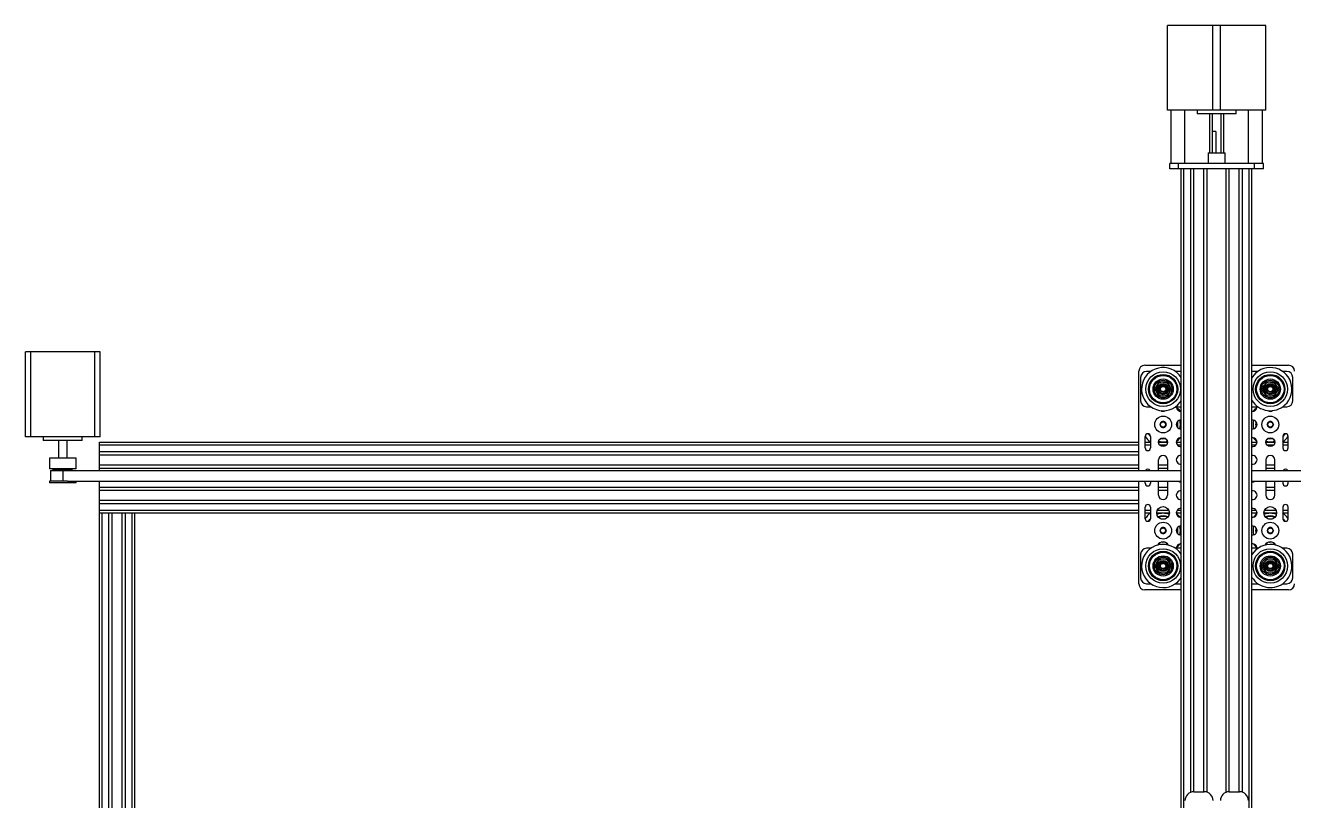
# Model space of a CAD drawing. Header units: millimetres. Extents: x 15 to 1184, y 5 to 836.
# Drawn here: x 256.3 to 328, y 627.6 to 671.4 of the extents above; entities that cross this region are included whole.
import ezdxf

# ---------------------------------------------------------------- set-up
doc = ezdxf.new("R2010")
doc.units = ezdxf.units.MM
doc.linetypes.add('CENTERX2', pattern=[20.32, 12.7, -2.54, 2.54, -2.54])

msp = doc.modelspace()

# ---------------------------------------------------------------- linework, layer by layer
at = {"color": 7, "linetype": 'Continuous', "lineweight": 25}
for p, q in [((320.904, 666.603), (320.904, 671.403)), ((323.47, 671.403), (320.904, 671.403)), ((323.47, 666.603), (323.47, 671.403)), ((323.895, 671.403), (323.47, 671.403)), ((323.895, 666.603), (323.895, 671.403)), ((326.462, 671.403), (323.895, 671.403)), ((326.462, 666.603), (326.462, 671.403)), ((323.47, 666.603), (320.904, 666.603)), ((321.092, 666.603), (321.092, 663.603)), ((321.892, 663.603), (321.892, 666.603)), ((322.583, 666.603), (322.583, 666.403)), ((324.46, 666.403), (322.583, 666.403)), ((323.283, 666.403), (323.283, 664.203)), ((323.433, 666.403), (323.433, 664.203)), ((323.895, 666.603), (323.47, 666.603)), ((326.462, 666.603), (323.895, 666.603)), ((323.933, 664.203), (323.933, 666.403)), ((324.083, 664.203), (324.083, 666.403)), ((324.783, 666.403), (324.46, 666.403)), ((324.783, 666.403), (324.783, 666.603)), ((325.474, 666.603), (325.474, 663.603)), ((326.274, 663.603), (326.274, 666.603)), ((323.647, 665.403), (323.435, 665.403)), ((323.435, 665.403), (323.435, 664.203)), ((323.647, 665.403), (323.647, 664.203)), ((323.206, 664.203), (323.206, 663.603)), ((323.206, 664.203), (324.159, 664.203)), ((324.159, 663.603), (324.159, 664.203)), ((321.033, 663.286), (321.033, 663.603)), ((321.533, 663.603), (321.033, 663.603)), ((321.533, 663.286), (321.533, 663.603)), ((325.833, 663.603), (321.533, 663.603)), ((325.833, 663.286), (325.833, 663.603)), ((326.333, 663.603), (325.833, 663.603)), ((326.333, 663.286), (326.333, 663.603)), ((321.533, 663.286), (321.033, 663.286)), ((325.833, 663.286), (321.533, 663.286)), ((321.683, 625.873), (321.683, 663.286)), ((322.219, 628.041), (322.219, 663.286)), ((322.399, 628.073), (322.399, 663.286)), ((322.967, 628.073), (322.967, 663.286)), ((323.147, 628.046), (323.147, 663.286)), ((324.219, 628.041), (324.219, 663.286)), ((324.399, 628.073), (324.399, 663.286)), ((324.967, 628.073), (324.967, 663.286)), ((325.147, 628.046), (325.147, 663.286)), ((325.683, 625.873), (325.683, 663.286)), ((326.333, 663.286), (325.833, 663.286)), ((256.32, 648.139), (256.32, 652.939)), ((256.62, 652.939), (256.32, 652.939)), ((256.62, 648.139), (256.62, 652.939)), ((260.25, 652.939), (256.62, 652.939)), ((260.25, 648.139), (260.25, 652.939)), ((260.55, 652.939), (260.25, 652.939)), ((260.55, 648.139), (260.55, 652.939)), ((319.623, 652.189), (321.683, 652.189)), ((325.683, 652.189), (327.751, 652.189)), ((319.287, 646.239), (319.287, 651.853)), ((319.387, 651.503), (319.387, 650.175)), ((319.961, 651.839), (319.723, 651.839)), ((320.438, 651.245), (320.669, 651.239)), ((320.9, 651.233), (321.01, 651.03)), ((321.683, 651.839), (321.357, 651.839)), ((326.021, 651.839), (325.683, 651.839)), ((326.498, 651.245), (326.729, 651.239)), ((326.96, 651.233), (327.07, 651.03)), ((327.655, 651.839), (327.417, 651.839)), ((327.991, 650.175), (327.991, 651.503)), ((320.417, 650.446), (320.307, 650.649)), ((326.477, 650.446), (326.367, 650.649)), ((319.723, 649.839), (319.961, 649.839)), ((320.879, 650.433), (320.648, 650.44)), ((321.357, 649.839), (321.683, 649.839)), ((325.683, 649.839), (326.021, 649.839)), ((326.939, 650.433), (326.708, 650.44)), ((327.417, 649.839), (327.655, 649.839)), ((320.486, 648.841), (320.485, 648.839)), ((320.485, 648.839), (320.486, 648.838)), ((320.572, 648.989), (320.571, 648.988)), ((320.571, 648.691), (320.572, 648.689)), ((320.573, 648.989), (320.572, 648.989)), ((320.572, 648.689), (320.573, 648.689)), ((320.745, 648.989), (320.744, 648.989)), ((320.744, 648.689), (320.745, 648.689)), ((320.746, 648.988), (320.745, 648.989)), ((320.745, 648.689), (320.746, 648.691)), ((320.832, 648.839), (320.831, 648.841)), ((320.831, 648.838), (320.832, 648.839)), ((326.546, 648.841), (326.545, 648.839)), ((326.545, 648.839), (326.546, 648.838)), ((326.632, 648.989), (326.631, 648.988)), ((326.631, 648.691), (326.632, 648.689)), ((326.633, 648.989), (326.632, 648.989)), ((326.632, 648.689), (326.633, 648.689)), ((326.805, 648.989), (326.804, 648.989)), ((326.804, 648.689), (326.805, 648.689)), ((326.806, 648.988), (326.805, 648.989)), ((326.805, 648.689), (326.806, 648.691)), ((326.892, 648.839), (326.891, 648.841)), ((326.891, 648.838), (326.892, 648.839)), ((256.62, 648.139), (256.32, 648.139)), ((260.25, 648.139), (256.62, 648.139)), ((257.335, 648.139), (257.335, 647.939)), ((259.535, 647.939), (257.335, 647.939)), ((258.185, 647.939), (258.185, 646.939)), ((258.685, 646.939), (258.685, 647.939)), ((259.535, 647.939), (259.535, 648.139)), ((260.55, 648.139), (260.25, 648.139)), ((260.51, 647.689), (260.51, 647.839)), ((260.51, 647.839), (319.287, 647.839)), ((260.51, 647.303), (260.51, 647.689)), ((319.645, 647.514), (319.645, 648.164)), ((319.645, 647.839), (319.945, 647.839)), ((319.945, 648.164), (319.945, 647.514)), ((320.405, 647.839), (320.905, 647.839)), ((320.82, 648.027), (320.8, 648.023)), ((320.899, 647.892), (320.825, 647.877)), ((321.405, 647.839), (321.683, 647.839)), ((325.683, 647.839), (325.969, 647.839)), ((326.469, 647.839), (326.969, 647.839)), ((326.884, 648.027), (326.86, 648.023)), ((326.963, 647.893), (326.885, 647.877)), ((327.429, 648.164), (327.429, 647.514)), ((327.429, 647.839), (327.729, 647.839)), ((327.729, 647.514), (327.729, 648.164)), ((257.685, 646.939), (257.685, 646.339)), ((259.185, 646.939), (257.685, 646.939)), ((259.185, 646.339), (259.185, 646.939)), ((260.51, 647.303), (319.287, 647.303)), ((260.51, 647.123), (260.51, 647.303)), ((260.51, 647.123), (319.287, 647.123)), ((260.51, 646.555), (260.51, 647.123)), ((259.185, 646.339), (257.685, 646.339)), ((257.735, 646.239), (257.735, 645.639)), ((257.735, 646.239), (258.432, 646.239)), ((257.894, 646.239), (257.894, 646.339)), ((257.913, 646.239), (257.913, 646.339)), ((257.928, 646.239), (257.928, 646.339)), ((257.977, 646.239), (257.977, 646.339)), ((257.982, 646.239), (257.982, 646.339)), ((258.012, 646.239), (258.012, 646.339)), ((258.062, 646.239), (258.062, 646.339)), ((258.097, 646.239), (258.097, 646.339)), ((258.137, 646.239), (258.137, 646.339)), ((258.183, 646.239), (258.183, 646.339)), ((258.233, 646.239), (258.233, 646.339)), ((258.244, 646.239), (258.244, 646.339)), ((258.291, 646.239), (258.291, 646.339)), ((258.328, 646.239), (258.328, 646.339)), ((258.385, 646.239), (258.385, 646.339)), ((258.41, 646.239), (258.41, 646.339)), ((258.432, 646.239), (258.432, 645.639)), ((258.432, 646.239), (321.683, 646.239)), ((258.46, 646.239), (258.46, 646.339)), ((258.485, 646.239), (258.485, 646.339)), ((258.541, 646.239), (258.541, 646.339)), ((258.578, 646.239), (258.578, 646.339)), ((258.626, 646.239), (258.626, 646.339)), ((258.636, 646.239), (258.636, 646.339)), ((258.687, 646.239), (258.687, 646.339)), ((258.732, 646.239), (258.732, 646.339)), ((258.773, 646.239), (258.773, 646.339)), ((258.808, 646.239), (258.808, 646.339)), ((258.857, 646.239), (258.857, 646.339)), ((258.887, 646.239), (258.887, 646.339)), ((258.892, 646.239), (258.892, 646.339)), ((258.941, 646.239), (258.941, 646.339)), ((258.957, 646.239), (258.957, 646.339)), ((258.975, 646.239), (258.975, 646.339)), ((260.51, 646.375), (260.51, 646.555)), ((260.51, 646.555), (319.287, 646.555)), ((260.51, 646.375), (319.287, 646.375)), ((260.51, 646.239), (260.51, 646.375)), ((320.405, 646.239), (320.405, 646.839)), ((320.405, 646.555), (320.905, 646.555)), ((320.405, 646.375), (320.905, 646.375)), ((320.905, 646.839), (320.905, 646.239)), ((325.683, 646.239), (362.306, 646.239)), ((326.469, 646.839), (326.469, 646.239)), ((326.469, 646.555), (326.969, 646.555)), ((326.469, 646.375), (326.969, 646.375)), ((326.969, 646.239), (326.969, 646.839)), ((257.685, 645.639), (257.685, 645.539)), ((258.701, 645.639), (257.685, 645.639)), ((259.185, 645.539), (257.685, 645.539)), ((258.701, 645.639), (321.683, 645.639)), ((259.185, 645.539), (259.185, 645.639)), ((260.51, 645.303), (260.51, 645.639)), ((319.287, 639.825), (319.287, 645.639)), ((319.645, 645.514), (319.645, 645.639)), ((319.945, 645.639), (319.945, 645.514)), ((320.405, 644.839), (320.405, 645.639)), ((320.905, 645.639), (320.905, 644.839)), ((325.683, 645.639), (362.306, 645.639)), ((326.469, 645.639), (326.469, 644.839)), ((326.969, 644.839), (326.969, 645.639)), ((327.429, 645.639), (327.429, 645.514)), ((327.729, 645.514), (327.729, 645.639)), ((260.51, 645.123), (260.51, 645.303)), ((260.51, 645.303), (319.287, 645.303)), ((260.51, 645.123), (319.287, 645.123)), ((260.51, 644.555), (260.51, 645.123)), ((320.405, 645.303), (320.905, 645.303)), ((320.405, 645.123), (320.905, 645.123)), ((326.469, 645.303), (326.969, 645.303)), ((326.469, 645.123), (326.969, 645.123)), ((260.51, 644.375), (260.51, 644.555)), ((260.51, 644.555), (319.287, 644.555)), ((260.51, 643.989), (260.51, 644.375)), ((260.51, 644.375), (319.287, 644.375)), ((319.645, 643.514), (319.645, 644.164)), ((319.945, 644.164), (319.945, 643.514)), ((327.429, 644.164), (327.429, 643.514)), ((327.729, 643.514), (327.729, 644.164)), ((260.51, 643.839), (260.51, 643.989)), ((260.51, 613.793), (260.51, 643.839)), ((260.51, 643.839), (319.287, 643.839)), ((261.046, 607.839), (261.046, 643.839)), ((261.226, 607.839), (261.226, 643.839)), ((261.794, 618.439), (261.794, 643.839)), ((261.974, 618.439), (261.974, 643.839)), ((262.51, 618.439), (262.51, 643.839)), ((319.645, 643.839), (319.945, 643.839)), ((320.298, 643.839), (321.012, 643.839)), ((321.405, 643.839), (321.683, 643.839)), ((325.683, 643.839), (325.969, 643.839)), ((326.362, 643.839), (327.076, 643.839)), ((327.429, 643.839), (327.729, 643.839)), ((320.486, 642.841), (320.485, 642.839)), ((320.485, 642.839), (320.486, 642.838)), ((320.572, 642.989), (320.571, 642.988)), ((320.571, 642.691), (320.572, 642.689)), ((320.573, 642.989), (320.572, 642.989)), ((320.572, 642.689), (320.573, 642.689)), ((320.745, 642.989), (320.744, 642.989)), ((320.744, 642.689), (320.745, 642.689)), ((320.746, 642.988), (320.745, 642.989)), ((320.745, 642.689), (320.746, 642.691)), ((320.832, 642.839), (320.831, 642.841)), ((320.831, 642.838), (320.832, 642.839)), ((326.546, 642.841), (326.545, 642.839)), ((326.545, 642.839), (326.546, 642.838)), ((326.632, 642.989), (326.631, 642.988)), ((326.631, 642.691), (326.632, 642.689)), ((326.633, 642.989), (326.632, 642.989)), ((326.632, 642.689), (326.633, 642.689)), ((326.805, 642.989), (326.804, 642.989)), ((326.804, 642.689), (326.805, 642.689)), ((326.806, 642.988), (326.805, 642.989)), ((326.805, 642.689), (326.806, 642.691)), ((326.892, 642.839), (326.891, 642.841)), ((326.891, 642.838), (326.892, 642.839)), ((320.442, 642.04), (320.375, 642.061)), ((320.915, 642.083), (320.794, 642.052)), ((320.936, 642.059), (320.875, 642.04)), ((326.502, 642.04), (326.438, 642.06)), ((326.978, 642.084), (326.854, 642.052)), ((326.999, 642.06), (326.935, 642.04)), ((319.387, 641.503), (319.387, 640.175)), ((319.961, 641.839), (319.723, 641.839)), ((320.438, 641.245), (320.669, 641.239)), ((320.9, 641.233), (321.01, 641.03)), ((321.683, 641.839), (321.357, 641.839)), ((326.021, 641.839), (325.683, 641.839)), ((326.498, 641.245), (326.729, 641.239)), ((326.96, 641.233), (327.07, 641.03)), ((327.655, 641.839), (327.417, 641.839)), ((327.991, 640.175), (327.991, 641.503)), ((320.417, 640.446), (320.307, 640.649)), ((326.477, 640.446), (326.367, 640.649)), ((319.723, 639.839), (319.961, 639.839)), ((320.879, 640.433), (320.648, 640.44)), ((321.357, 639.839), (321.683, 639.839)), ((325.683, 639.839), (326.021, 639.839)), ((326.939, 640.433), (326.708, 640.44)), ((327.417, 639.839), (327.655, 639.839)), ((321.683, 639.489), (319.623, 639.489)), ((327.751, 639.489), (325.683, 639.489)), ((322.395, 628.073), (322.983, 628.073)), ((324.395, 628.073), (324.983, 628.073))]:
    msp.add_line(p, q, dxfattribs=at)
at = {"color": 8, "linetype": 'Continuous', "lineweight": 25}
for p, q in [((321.833, 625.873), (321.833, 663.286)), ((325.533, 625.873), (325.533, 663.286)), ((260.51, 647.689), (319.287, 647.689)), ((319.645, 647.689), (319.945, 647.689)), ((320.455, 647.689), (320.855, 647.689)), ((321.455, 647.689), (321.683, 647.689)), ((325.683, 647.689), (325.919, 647.689)), ((326.519, 647.689), (326.919, 647.689)), ((327.429, 647.689), (327.729, 647.689)), ((260.51, 643.989), (319.287, 643.989)), ((260.66, 607.839), (260.66, 643.839)), ((262.36, 618.439), (262.36, 643.839)), ((319.645, 643.989), (319.945, 643.989)), ((320.331, 643.989), (320.979, 643.989)), ((321.455, 643.989), (321.683, 643.989)), ((325.683, 643.989), (325.919, 643.989)), ((326.395, 643.989), (327.043, 643.989)), ((327.429, 643.989), (327.729, 643.989))]:
    msp.add_line(p, q, dxfattribs=at)
at = {"color": 7, "linetype": 'Continuous'}
for p, q in [((320.487, 650.862), (320.592, 651)), ((320.553, 650.702), (320.487, 650.862)), ((320.725, 650.679), (320.553, 650.702)), ((320.592, 651), (320.764, 650.977)), ((320.83, 650.817), (320.725, 650.679)), ((320.764, 650.977), (320.83, 650.817)), ((326.547, 650.862), (326.652, 651)), ((326.613, 650.702), (326.547, 650.862)), ((326.785, 650.679), (326.613, 650.702)), ((326.652, 651), (326.824, 650.977)), ((326.89, 650.817), (326.785, 650.679)), ((326.824, 650.977), (326.89, 650.817)), ((320.572, 648.989), (320.485, 648.839)), ((320.485, 648.839), (320.572, 648.689)), ((320.745, 648.989), (320.572, 648.989)), ((320.572, 648.689), (320.745, 648.689)), ((320.832, 648.839), (320.745, 648.989)), ((320.745, 648.689), (320.832, 648.839)), ((326.632, 648.989), (326.545, 648.839)), ((326.545, 648.839), (326.632, 648.689)), ((326.805, 648.989), (326.632, 648.989)), ((326.632, 648.689), (326.805, 648.689)), ((326.892, 648.839), (326.805, 648.989)), ((326.805, 648.689), (326.892, 648.839)), ((320.572, 642.989), (320.485, 642.839)), ((320.485, 642.839), (320.572, 642.689)), ((320.745, 642.989), (320.572, 642.989)), ((320.572, 642.689), (320.745, 642.689)), ((320.832, 642.839), (320.745, 642.989)), ((320.745, 642.689), (320.832, 642.839)), ((326.632, 642.989), (326.545, 642.839)), ((326.545, 642.839), (326.632, 642.689)), ((326.805, 642.989), (326.632, 642.989)), ((326.632, 642.689), (326.805, 642.689)), ((326.892, 642.839), (326.805, 642.989)), ((326.805, 642.689), (326.892, 642.839)), ((320.487, 640.862), (320.592, 641)), ((320.553, 640.702), (320.487, 640.862)), ((320.725, 640.679), (320.553, 640.702)), ((320.592, 641), (320.764, 640.977)), ((320.83, 640.817), (320.725, 640.679)), ((320.764, 640.977), (320.83, 640.817)), ((326.547, 640.862), (326.652, 641)), ((326.613, 640.702), (326.547, 640.862)), ((326.785, 640.679), (326.613, 640.702)), ((326.652, 641), (326.824, 640.977)), ((326.89, 640.817), (326.785, 640.679)), ((326.824, 640.977), (326.89, 640.817))]:
    msp.add_line(p, q, dxfattribs=at)
at = {"color": 7, "linetype": 'Continuous', "lineweight": 25, "flags": 128}
for points in [[(321.407, 649.802), (321.501, 649.721), (321.618, 649.592)], [(321.485, 649.943), (321.625, 650.095), (321.683, 650.177)], [(325.76, 649.593), (325.874, 649.719), (325.965, 649.798)], [(325.931, 648.707), (325.92, 648.833), (325.931, 648.971)], [(319.944, 648.173), (319.852, 648.288), (319.839, 648.308)], [(320.8, 648.023), (320.627, 648.011), (320.49, 648.028)], [(320.794, 648.052), (320.622, 648.042), (320.523, 648.052)], [(326.86, 648.023), (326.687, 648.011), (326.554, 648.027)], [(326.854, 648.052), (326.682, 648.042), (326.587, 648.052)], [(327.539, 648.309), (327.503, 648.257), (327.429, 648.168)], [(319.839, 643.371), (319.933, 643.493), (319.944, 643.506)], [(320.546, 643.499), (320.622, 643.508), (320.766, 643.5)], [(321.407, 643.802), (321.501, 643.721), (321.618, 643.592)], [(325.76, 643.593), (325.874, 643.719), (325.965, 643.798)], [(326.609, 643.5), (326.682, 643.508), (326.829, 643.5)], [(327.429, 643.511), (327.469, 643.465), (327.539, 643.37)], [(325.931, 642.707), (325.92, 642.833), (325.931, 642.971)], [(320.526, 642.052), (320.451, 642.068), (320.396, 642.085)], [(320.772, 642.18), (320.617, 642.171), (320.546, 642.18)], [(326.586, 642.052), (326.511, 642.068), (326.459, 642.084)], [(326.832, 642.18), (326.677, 642.171), (326.609, 642.179)], [(321.485, 639.943), (321.625, 640.095), (321.683, 640.177)]]:
    msp.add_lwpolyline(points, dxfattribs=at)
at = {"color": 7, "linetype": 'Continuous', "lineweight": 25}
for centre, radius in [((320.659, 650.839), 0.977), ((320.659, 650.839), 0.829), ((320.659, 650.839), 0.8), ((320.659, 650.839), 0.799), ((320.659, 650.839), 0.775), ((320.659, 650.839), 0.573), ((320.659, 650.839), 0.5), ((326.719, 650.839), 0.977), ((326.719, 650.839), 0.829), ((326.719, 650.839), 0.8), ((326.719, 650.839), 0.799), ((326.719, 650.839), 0.775), ((326.719, 650.839), 0.573), ((326.719, 650.839), 0.5), ((320.659, 650.839), 0.317), ((320.659, 650.839), 0.265), ((320.659, 650.839), 0.173), ((326.719, 650.839), 0.317), ((326.719, 650.839), 0.265), ((326.719, 650.839), 0.173), ((320.659, 648.839), 0.475), ((326.719, 648.839), 0.475), ((320.655, 647.839), 0.25), ((326.719, 647.839), 0.25), ((320.655, 643.839), 0.357), ((326.719, 643.839), 0.357), ((320.659, 642.839), 0.475), ((326.719, 642.839), 0.475), ((320.659, 640.839), 0.977), ((320.659, 640.839), 0.829), ((320.659, 640.839), 0.8), ((320.659, 640.839), 0.799), ((320.659, 640.839), 0.775), ((320.659, 640.839), 0.573), ((320.659, 640.839), 0.5), ((326.719, 640.839), 0.977), ((326.719, 640.839), 0.829), ((326.719, 640.839), 0.8), ((326.719, 640.839), 0.799), ((326.719, 640.839), 0.775), ((326.719, 640.839), 0.573), ((326.719, 640.839), 0.5), ((320.659, 640.839), 0.317), ((320.659, 640.839), 0.265), ((320.659, 640.839), 0.173), ((326.719, 640.839), 0.317), ((326.719, 640.839), 0.265), ((326.719, 640.839), 0.173)]:
    msp.add_circle(centre, radius, dxfattribs=at)
at = {"color": 7, "linetype": 'CENTERX2'}
for centre in [(320.659, 650.839), (326.719, 650.839), (320.659, 648.839), (326.719, 648.839), (320.659, 642.839), (326.719, 642.839), (320.659, 640.839), (326.719, 640.839)]:
    msp.add_circle(centre, 0.15, dxfattribs=at)
at = {"color": 7, "linetype": 'Continuous', "lineweight": 25}
for centre, radius, start, end in [((319.623, 651.853), 0.336, 90, 180), ((320.659, 650.839), 1.22, 32.89277, 312.6521), ((326.719, 650.839), 1.22, 312.6521, 148.16042), ((327.751, 651.853), 0.336, 0, 90), ((319.723, 651.503), 0.336, 90, 180), ((320.659, 650.839), 0.4, 88.48476, 148.48476), ((320.659, 650.839), 0.4, 28.48476, 88.48476), ((326.719, 650.839), 0.4, 88.48476, 148.48476), ((326.719, 650.839), 0.4, 28.48476, 88.48476), ((327.655, 651.503), 0.336, 0, 90), ((320.659, 650.839), 0.4, 148.48476, 208.48476), ((320.659, 650.839), 0.4, 208.48476, 268.48476), ((320.659, 650.839), 0.25, 168.37923, 213.24267), ((320.659, 650.839), 0.198, 152.0079, 197.63398), ((320.659, 650.839), 0.4, 268.48476, 328.48476), ((320.659, 650.839), 0.4, 328.48476, 28.48476), ((326.719, 650.839), 0.4, 148.48476, 208.48476), ((326.719, 650.839), 0.4, 208.48476, 268.48476), ((326.719, 650.839), 0.25, 168.37923, 213.24267), ((326.719, 650.839), 0.198, 152.0079, 197.63398), ((326.719, 650.839), 0.4, 268.48476, 328.48476), ((326.719, 650.839), 0.4, 328.48476, 28.48476), ((319.723, 650.175), 0.336, 180, 270), ((321.655, 649.839), 0.25, 180, 276.43062), ((326.719, 650.839), 1.22, 211.83958, 312.6521), ((325.719, 649.839), 0.25, 261.72062, 0), ((327.655, 650.175), 0.336, 270, 0), ((320.655, 649.839), 0.25, 238.352, 302.10637), ((321.655, 648.839), 0.25, 83.56938, 276.43062), ((320.659, 648.839), 0.977, 345.48256, 14.51744), ((325.719, 648.839), 0.25, 261.72062, 98.27938), ((326.719, 648.839), 0.977, 165.53148, 194.46852), ((326.719, 649.839), 0.25, 238.12007, 301.87993), ((320.659, 648.839), 0.172, 120.42172, 179.57828), ((320.659, 648.839), 0.172, 180.42172, 239.57828), ((320.659, 648.839), 0.172, 60.42172, 119.57828), ((320.659, 648.839), 0.172, 240.42172, 299.57828), ((320.659, 648.839), 0.172, 0.42172, 59.57828), ((320.659, 648.839), 0.172, 300.42172, 359.57828), ((320.659, 648.839), 0.799, 350.12485, 9.87515), ((320.659, 648.839), 0.829, 348.26371, 11.73629), ((326.719, 648.839), 0.829, 168.52022, 191.47978), ((326.719, 648.839), 0.172, 120.42172, 179.57828), ((326.719, 648.839), 0.172, 180.42172, 239.57828), ((326.719, 648.839), 0.172, 60.42172, 119.57828), ((326.719, 648.839), 0.172, 240.42172, 299.57828), ((326.719, 648.839), 0.172, 0.42172, 59.57828), ((326.719, 648.839), 0.172, 300.42172, 359.57828), ((319.795, 648.164), 0.15, 0, 180), ((320.659, 648.839), 1.22, 213.74807, 234.16268), ((320.659, 648.839), 0.977, 255.3024, 279.79439), ((321.655, 647.839), 0.25, 83.56938, 276.43062), ((320.659, 648.839), 1.219, 307.88244, 321.88792), ((325.719, 647.839), 0.25, 261.72062, 98.27938), ((326.719, 648.839), 1.22, 218.15486, 231.84514), ((326.719, 648.839), 0.977, 255.53149, 279.79439), ((326.719, 648.839), 1.22, 304.91439, 325.91512), ((327.579, 648.164), 0.15, 0, 180), ((319.795, 647.514), 0.15, 180, 0), ((320.655, 646.839), 0.25, 0, 180), ((321.655, 646.839), 0.25, 83.56938, 276.43062), ((325.719, 646.839), 0.25, 261.72062, 98.27938), ((326.719, 646.839), 0.25, 0, 180), ((327.579, 647.514), 0.15, 180, 0), ((319.795, 646.164), 0.15, 30, 150), ((327.579, 646.164), 0.15, 30, 150), ((319.795, 645.514), 0.15, 180, 0), ((321.655, 645.839), 0.25, 233.1301, 276.43062), ((325.719, 645.839), 0.25, 261.72062, 306.8699), ((327.579, 645.514), 0.15, 180, 0), ((320.655, 644.839), 0.25, 180, 0), ((321.655, 644.839), 0.25, 83.56938, 276.43062), ((325.719, 644.839), 0.25, 261.72062, 98.27938), ((326.719, 644.839), 0.25, 180, 0), ((319.795, 644.164), 0.15, 0, 180), ((321.655, 643.839), 0.25, 83.56938, 276.43062), ((325.719, 643.839), 0.25, 261.72062, 98.27938), ((327.579, 644.164), 0.15, 0, 180), ((320.659, 642.839), 1.22, 125.83732, 146.25193), ((319.795, 643.514), 0.15, 180, 0), ((320.659, 642.839), 0.977, 69.46489, 110.99348), ((320.659, 642.839), 0.829, 70.41719, 110.04117), ((320.659, 642.839), 0.799, 71.24078, 109.21758), ((326.719, 642.839), 0.977, 69.23559, 110.76441), ((326.719, 642.839), 0.829, 70.18764, 109.81236), ((326.719, 642.839), 0.799, 71.01116, 108.98884), ((326.719, 642.839), 1.219, 34.08488, 55.08561), ((327.579, 643.514), 0.15, 180, 0), ((320.659, 642.839), 0.172, 120.42172, 179.57828), ((320.659, 642.839), 0.172, 180.42172, 239.57828), ((320.659, 642.839), 0.172, 60.42172, 119.57828), ((320.659, 642.839), 0.172, 240.42172, 299.57828), ((320.659, 642.839), 0.172, 0.42172, 59.57828), ((320.659, 642.839), 0.172, 300.42172, 359.57828), ((321.655, 642.839), 0.25, 83.56938, 276.43062), ((320.659, 642.839), 0.799, 350.12485, 9.87515), ((320.659, 642.839), 0.829, 348.26371, 11.73629), ((320.659, 642.839), 0.977, 345.48256, 14.51744), ((325.719, 642.839), 0.25, 261.72062, 98.27938), ((326.719, 642.839), 0.977, 165.53148, 194.46852), ((326.719, 642.839), 0.829, 168.52022, 191.47978), ((326.719, 642.839), 0.172, 120.42172, 179.57828), ((326.719, 642.839), 0.172, 180.42172, 239.57828), ((326.719, 642.839), 0.172, 60.42172, 119.57828), ((326.719, 642.839), 0.172, 240.42172, 299.57828), ((326.719, 642.839), 0.172, 0.42172, 59.57828), ((326.719, 642.839), 0.172, 300.42172, 359.57828), ((320.659, 640.839), 1.219, 32.89277, 312.6521), ((320.655, 641.839), 0.357, 30.48084, 149.97753), ((321.655, 641.839), 0.25, 83.56938, 180), ((320.659, 642.839), 1.219, 307.88244, 321.88792), ((325.719, 641.839), 0.25, 0, 98.27938), ((326.719, 640.839), 1.22, 312.6521, 148.16042), ((326.719, 642.839), 1.22, 218.15485, 231.84515), ((326.719, 641.839), 0.357, 30.25339, 149.74661), ((319.723, 641.503), 0.336, 90, 180), ((320.659, 640.839), 0.4, 88.48476, 148.48476), ((320.659, 640.839), 0.4, 28.48476, 88.48476), ((326.719, 640.839), 0.4, 88.48476, 148.48476), ((326.719, 640.839), 0.4, 28.48476, 88.48476), ((327.655, 641.503), 0.336, 0, 90), ((320.659, 640.839), 0.4, 148.48476, 208.48476), ((320.659, 640.839), 0.4, 208.48476, 268.48476), ((320.659, 640.839), 0.25, 168.37923, 213.24267), ((320.659, 640.839), 0.198, 152.0079, 197.63398), ((320.659, 640.839), 0.4, 268.48476, 328.48476), ((320.659, 640.839), 0.4, 328.48476, 28.48476), ((326.719, 640.839), 0.4, 148.48476, 208.48476), ((326.719, 640.839), 0.4, 208.48476, 268.48476), ((326.719, 640.839), 0.25, 168.37923, 213.24267), ((326.719, 640.839), 0.198, 152.0079, 197.63398), ((326.719, 640.839), 0.4, 268.48476, 328.48476), ((326.719, 640.839), 0.4, 328.48476, 28.48476), ((319.623, 639.825), 0.336, 180, 270), ((319.723, 640.175), 0.336, 180, 270), ((326.719, 640.839), 1.22, 211.83958, 312.6521), ((327.655, 640.175), 0.336, 270, 0), ((327.751, 639.825), 0.336, 270, 0), ((322.395, 627.573), 0.5, 90, 180), ((322.983, 627.573), 0.5, 0, 90), ((324.395, 627.573), 0.5, 90, 180), ((324.983, 627.573), 0.5, 0, 90)]:
    msp.add_arc(centre, radius, start, end, dxfattribs=at)
for points, knots in [([(320.318, 651.049), (320.348, 651.098), (320.389, 651.164), (320.428, 651.229), (320.438, 651.245)], [0, 0, 0, 0, 0.745008, 1, 1, 1, 1]), ([(320.669, 651.239), (320.705, 651.238), (320.783, 651.236), (320.859, 651.234), (320.9, 651.233)], [0, 0, 0, 0, 0.461749, 1, 1, 1, 1]), ([(326.378, 651.049), (326.408, 651.098), (326.449, 651.164), (326.488, 651.229), (326.498, 651.245)], [0, 0, 0, 0, 0.745027, 1, 1, 1, 1]), ([(326.729, 651.239), (326.765, 651.238), (326.843, 651.236), (326.919, 651.234), (326.96, 651.233)], [0, 0, 0, 0, 0.461749, 1, 1, 1, 1]), ([(320.197, 650.852), (320.213, 650.878), (320.253, 650.943), (320.293, 651.009), (320.318, 651.049)], [0, 0, 0, 0, 0.4016552, 1, 1, 1, 1]), ([(320.307, 650.649), (320.29, 650.68), (320.253, 650.749), (320.216, 650.816), (320.197, 650.852)], [0, 0, 0, 0, 0.461761, 1, 1, 1, 1]), ([(320.414, 650.89), (320.426, 650.926), (320.45, 650.993), (320.531, 651.062), (320.625, 651.094), (320.725, 651.087), (320.815, 651.043), (320.881, 650.967), (320.913, 650.873), (320.906, 650.773), (320.862, 650.683), (320.787, 650.617), (320.691, 650.585), (320.593, 650.592), (320.514, 650.627), (320.483, 650.666), (320.473, 650.679)], [0, 0, 0, 0, 0.084142, 0.158029, 0.229621, 0.304147, 0.37678, 0.449401, 0.523933, 0.595518, 0.669409, 0.743296, 0.814877, 0.889412, 0.962037, 1, 1, 1, 1]), ([(320.47, 650.779), (320.463, 650.787), (320.448, 650.802), (320.426, 650.838), (320.419, 650.869), (320.414, 650.89)], [0, 0, 0, 0, 0.252259, 0.504526, 1, 1, 1, 1]), ([(320.45, 650.702), (320.468, 650.681), (320.506, 650.638), (320.584, 650.603), (320.667, 650.595), (320.748, 650.615), (320.815, 650.661), (320.863, 650.725), (320.886, 650.801), (320.882, 650.879), (320.853, 650.95), (320.802, 651.006), (320.737, 651.042), (320.664, 651.053), (320.593, 651.039), (320.532, 651.003), (320.498, 650.962), (320.486, 650.937), (320.484, 650.932)], [0, 0, 0, 0, 0.072648, 0.145333, 0.214981, 0.284616, 0.354346, 0.421119, 0.487742, 0.554453, 0.618405, 0.682023, 0.74571, 0.806833, 0.867441, 0.928116, 0.986403, 1, 1, 1, 1]), ([(320.47, 650.779), (320.467, 650.791), (320.458, 650.827), (320.461, 650.892), (320.488, 650.936), (320.501, 650.958)], [0, 0, 0, 0, 0.192226, 0.595169, 1, 1, 1, 1]), ([(321, 650.63), (320.975, 650.591), (320.935, 650.524), (320.895, 650.46), (320.879, 650.433)], [0, 0, 0, 0, 0.598329, 1, 1, 1, 1]), ([(321.12, 650.827), (321.11, 650.811), (321.071, 650.746), (321.03, 650.68), (321, 650.63)], [0, 0, 0, 0, 0.254999, 1, 1, 1, 1]), ([(321.01, 651.03), (321.027, 650.999), (321.064, 650.93), (321.101, 650.863), (321.12, 650.827)], [0, 0, 0, 0, 0.461737, 1, 1, 1, 1]), ([(326.257, 650.852), (326.273, 650.878), (326.313, 650.943), (326.353, 651.009), (326.378, 651.049)], [0, 0, 0, 0, 0.401671, 1, 1, 1, 1]), ([(326.367, 650.649), (326.35, 650.68), (326.313, 650.749), (326.276, 650.816), (326.257, 650.852)], [0, 0, 0, 0, 0.46175, 1, 1, 1, 1]), ([(326.474, 650.89), (326.486, 650.926), (326.51, 650.993), (326.591, 651.062), (326.685, 651.094), (326.785, 651.087), (326.875, 651.043), (326.941, 650.967), (326.973, 650.873), (326.966, 650.773), (326.922, 650.683), (326.847, 650.617), (326.751, 650.585), (326.653, 650.592), (326.574, 650.627), (326.543, 650.666), (326.533, 650.679)], [0, 0, 0, 0, 0.0841456, 0.1580325, 0.2296149, 0.3041495, 0.3767743, 0.4494014, 0.5239325, 0.5955182, 0.6694045, 0.7432911, 0.8148721, 0.8894067, 0.9620315, 1, 1, 1, 1]), ([(326.53, 650.779), (326.523, 650.787), (326.508, 650.802), (326.486, 650.838), (326.479, 650.869), (326.474, 650.89)], [0, 0, 0, 0, 0.252301, 0.504555, 1, 1, 1, 1]), ([(326.51, 650.702), (326.528, 650.681), (326.566, 650.638), (326.644, 650.603), (326.727, 650.595), (326.808, 650.615), (326.875, 650.661), (326.923, 650.725), (326.946, 650.801), (326.942, 650.879), (326.913, 650.95), (326.862, 651.006), (326.797, 651.042), (326.724, 651.053), (326.653, 651.039), (326.592, 651.003), (326.558, 650.962), (326.546, 650.937), (326.544, 650.932)], [0, 0, 0, 0, 0.072655, 0.145341, 0.214988, 0.284624, 0.354354, 0.42112, 0.487744, 0.554454, 0.618403, 0.682021, 0.745708, 0.806831, 0.867439, 0.928114, 0.986408, 1, 1, 1, 1]), ([(326.53, 650.779), (326.527, 650.791), (326.518, 650.827), (326.521, 650.892), (326.548, 650.936), (326.561, 650.958)], [0, 0, 0, 0, 0.192231, 0.595186, 1, 1, 1, 1]), ([(327.06, 650.63), (327.035, 650.591), (326.995, 650.524), (326.955, 650.46), (326.939, 650.433)], [0, 0, 0, 0, 0.5983448, 1, 1, 1, 1]), ([(327.18, 650.827), (327.17, 650.811), (327.131, 650.746), (327.09, 650.68), (327.06, 650.63)], [0, 0, 0, 0, 0.254992, 1, 1, 1, 1]), ([(327.07, 651.03), (327.087, 650.999), (327.124, 650.93), (327.161, 650.863), (327.18, 650.827)], [0, 0, 0, 0, 0.46175, 1, 1, 1, 1]), ([(320.648, 650.44), (320.612, 650.441), (320.534, 650.443), (320.458, 650.445), (320.417, 650.446)], [0, 0, 0, 0, 0.461748, 1, 1, 1, 1]), ([(326.708, 650.44), (326.672, 650.441), (326.594, 650.443), (326.518, 650.445), (326.477, 650.446)], [0, 0, 0, 0, 0.461748, 1, 1, 1, 1]), ([(320.486, 648.841), (320.498, 648.862), (320.519, 648.898), (320.55, 648.951), (320.565, 648.977), (320.571, 648.988)], [0, 0, 0, 0, 0.438081, 0.756026, 1, 1, 1, 1]), ([(320.571, 648.691), (320.559, 648.712), (320.538, 648.748), (320.508, 648.801), (320.493, 648.827), (320.486, 648.838)], [0, 0, 0, 0, 0.438032, 0.756047, 1, 1, 1, 1]), ([(320.573, 648.989), (320.583, 648.989), (320.61, 648.989), (320.661, 648.989), (320.709, 648.989), (320.736, 648.989), (320.744, 648.989)], [0, 0, 0, 0, 0.1750669, 0.5064007, 0.8503355, 1, 1, 1, 1]), ([(320.744, 648.689), (320.736, 648.689), (320.709, 648.689), (320.661, 648.689), (320.61, 648.689), (320.583, 648.689), (320.573, 648.689)], [0, 0, 0, 0, 0.149664, 0.493599, 0.824933, 1, 1, 1, 1]), ([(320.746, 648.988), (320.758, 648.967), (320.779, 648.931), (320.809, 648.878), (320.824, 648.852), (320.831, 648.841)], [0, 0, 0, 0, 0.4380345, 0.756018, 1, 1, 1, 1]), ([(320.831, 648.838), (320.819, 648.817), (320.798, 648.781), (320.768, 648.728), (320.753, 648.702), (320.746, 648.691)], [0, 0, 0, 0, 0.4380464, 0.7560385, 1, 1, 1, 1]), ([(326.546, 648.841), (326.558, 648.862), (326.579, 648.898), (326.61, 648.951), (326.625, 648.977), (326.631, 648.988)], [0, 0, 0, 0, 0.438081, 0.756026, 1, 1, 1, 1]), ([(326.631, 648.691), (326.619, 648.712), (326.598, 648.748), (326.568, 648.801), (326.553, 648.827), (326.546, 648.838)], [0, 0, 0, 0, 0.438065, 0.756046, 1, 1, 1, 1]), ([(326.633, 648.989), (326.643, 648.989), (326.67, 648.989), (326.721, 648.989), (326.769, 648.989), (326.796, 648.989), (326.804, 648.989)], [0, 0, 0, 0, 0.175055, 0.506433, 0.850345, 1, 1, 1, 1]), ([(326.804, 648.689), (326.796, 648.689), (326.769, 648.689), (326.721, 648.689), (326.67, 648.689), (326.643, 648.689), (326.633, 648.689)], [0, 0, 0, 0, 0.149655, 0.493567, 0.824945, 1, 1, 1, 1]), ([(326.806, 648.988), (326.818, 648.967), (326.839, 648.931), (326.869, 648.878), (326.884, 648.852), (326.891, 648.841)], [0, 0, 0, 0, 0.438053, 0.756026, 1, 1, 1, 1]), ([(326.891, 648.838), (326.879, 648.817), (326.858, 648.781), (326.828, 648.728), (326.812, 648.702), (326.806, 648.691)], [0, 0, 0, 0, 0.438065, 0.756046, 1, 1, 1, 1]), ([(320.486, 642.841), (320.498, 642.862), (320.519, 642.898), (320.55, 642.951), (320.565, 642.977), (320.571, 642.988)], [0, 0, 0, 0, 0.438081, 0.756026, 1, 1, 1, 1]), ([(320.571, 642.691), (320.559, 642.712), (320.538, 642.748), (320.508, 642.801), (320.493, 642.827), (320.486, 642.838)], [0, 0, 0, 0, 0.438032, 0.756047, 1, 1, 1, 1]), ([(320.573, 642.989), (320.583, 642.989), (320.61, 642.989), (320.661, 642.989), (320.709, 642.989), (320.736, 642.989), (320.744, 642.989)], [0, 0, 0, 0, 0.1750669, 0.5064007, 0.8503355, 1, 1, 1, 1]), ([(320.744, 642.689), (320.736, 642.689), (320.709, 642.689), (320.661, 642.689), (320.61, 642.689), (320.583, 642.689), (320.573, 642.689)], [0, 0, 0, 0, 0.149664, 0.493599, 0.824933, 1, 1, 1, 1]), ([(320.746, 642.988), (320.758, 642.967), (320.779, 642.931), (320.809, 642.878), (320.824, 642.852), (320.831, 642.841)], [0, 0, 0, 0, 0.4380345, 0.756018, 1, 1, 1, 1]), ([(320.831, 642.838), (320.819, 642.817), (320.798, 642.781), (320.768, 642.728), (320.753, 642.702), (320.746, 642.691)], [0, 0, 0, 0, 0.4380464, 0.7560385, 1, 1, 1, 1]), ([(326.546, 642.841), (326.558, 642.862), (326.579, 642.898), (326.61, 642.951), (326.625, 642.977), (326.631, 642.988)], [0, 0, 0, 0, 0.438081, 0.756026, 1, 1, 1, 1]), ([(326.631, 642.691), (326.619, 642.712), (326.598, 642.748), (326.568, 642.801), (326.553, 642.827), (326.546, 642.838)], [0, 0, 0, 0, 0.438065, 0.756046, 1, 1, 1, 1]), ([(326.633, 642.989), (326.643, 642.989), (326.67, 642.989), (326.721, 642.989), (326.769, 642.989), (326.796, 642.989), (326.804, 642.989)], [0, 0, 0, 0, 0.175055, 0.506433, 0.850345, 1, 1, 1, 1]), ([(326.804, 642.689), (326.796, 642.689), (326.769, 642.689), (326.721, 642.689), (326.67, 642.689), (326.643, 642.689), (326.633, 642.689)], [0, 0, 0, 0, 0.149655, 0.493567, 0.824945, 1, 1, 1, 1]), ([(326.806, 642.988), (326.818, 642.967), (326.839, 642.931), (326.869, 642.878), (326.884, 642.852), (326.891, 642.841)], [0, 0, 0, 0, 0.438053, 0.756026, 1, 1, 1, 1]), ([(326.891, 642.838), (326.879, 642.817), (326.858, 642.781), (326.828, 642.728), (326.812, 642.702), (326.806, 642.691)], [0, 0, 0, 0, 0.438065, 0.756046, 1, 1, 1, 1]), ([(320.318, 641.049), (320.348, 641.098), (320.389, 641.164), (320.428, 641.229), (320.438, 641.245)], [0, 0, 0, 0, 0.745002, 1, 1, 1, 1]), ([(320.669, 641.239), (320.705, 641.238), (320.783, 641.236), (320.859, 641.234), (320.9, 641.233)], [0, 0, 0, 0, 0.461748, 1, 1, 1, 1]), ([(326.378, 641.049), (326.408, 641.098), (326.449, 641.164), (326.488, 641.229), (326.498, 641.245)], [0, 0, 0, 0, 0.745022, 1, 1, 1, 1]), ([(326.729, 641.239), (326.765, 641.238), (326.843, 641.236), (326.919, 641.234), (326.96, 641.233)], [0, 0, 0, 0, 0.461748, 1, 1, 1, 1]), ([(320.197, 640.852), (320.213, 640.878), (320.253, 640.943), (320.293, 641.009), (320.318, 641.049)], [0, 0, 0, 0, 0.4016464, 1, 1, 1, 1]), ([(320.307, 640.649), (320.29, 640.68), (320.253, 640.749), (320.216, 640.816), (320.197, 640.852)], [0, 0, 0, 0, 0.461761, 1, 1, 1, 1]), ([(320.414, 640.89), (320.426, 640.926), (320.45, 640.993), (320.531, 641.062), (320.625, 641.094), (320.725, 641.087), (320.815, 641.043), (320.881, 640.967), (320.913, 640.873), (320.906, 640.773), (320.862, 640.683), (320.787, 640.617), (320.691, 640.585), (320.593, 640.592), (320.514, 640.627), (320.483, 640.666), (320.473, 640.679)], [0, 0, 0, 0, 0.084139, 0.158029, 0.229619, 0.304146, 0.376777, 0.449403, 0.523935, 0.59552, 0.669407, 0.743295, 0.814878, 0.889413, 0.962037, 1, 1, 1, 1]), ([(320.47, 640.779), (320.463, 640.787), (320.448, 640.802), (320.426, 640.838), (320.419, 640.869), (320.414, 640.89)], [0, 0, 0, 0, 0.252248, 0.504505, 1, 1, 1, 1]), ([(320.45, 640.702), (320.468, 640.681), (320.506, 640.638), (320.584, 640.603), (320.667, 640.595), (320.748, 640.615), (320.815, 640.661), (320.863, 640.725), (320.886, 640.801), (320.882, 640.879), (320.853, 640.95), (320.802, 641.006), (320.737, 641.042), (320.664, 641.053), (320.593, 641.039), (320.532, 641.003), (320.498, 640.962), (320.486, 640.937), (320.484, 640.932)], [0, 0, 0, 0, 0.072644, 0.145332, 0.21498, 0.284616, 0.354344, 0.42112, 0.487744, 0.554455, 0.618403, 0.682021, 0.745707, 0.806831, 0.867439, 0.928111, 0.986398, 1, 1, 1, 1]), ([(320.47, 640.779), (320.467, 640.791), (320.458, 640.827), (320.461, 640.892), (320.488, 640.936), (320.501, 640.958)], [0, 0, 0, 0, 0.19222, 0.5951817, 1, 1, 1, 1]), ([(321, 640.63), (320.975, 640.591), (320.935, 640.524), (320.895, 640.46), (320.879, 640.433)], [0, 0, 0, 0, 0.598338, 1, 1, 1, 1]), ([(321.12, 640.827), (321.11, 640.811), (321.071, 640.746), (321.03, 640.68), (321, 640.63)], [0, 0, 0, 0, 0.255004, 1, 1, 1, 1]), ([(321.01, 641.03), (321.027, 640.999), (321.064, 640.93), (321.101, 640.863), (321.12, 640.827)], [0, 0, 0, 0, 0.461737, 1, 1, 1, 1]), ([(326.257, 640.852), (326.273, 640.878), (326.313, 640.943), (326.353, 641.009), (326.378, 641.049)], [0, 0, 0, 0, 0.401662, 1, 1, 1, 1]), ([(326.367, 640.649), (326.35, 640.68), (326.313, 640.749), (326.276, 640.816), (326.257, 640.852)], [0, 0, 0, 0, 0.46175, 1, 1, 1, 1]), ([(326.474, 640.89), (326.486, 640.926), (326.51, 640.993), (326.591, 641.062), (326.685, 641.094), (326.785, 641.087), (326.875, 641.043), (326.941, 640.967), (326.973, 640.873), (326.966, 640.773), (326.922, 640.683), (326.847, 640.617), (326.751, 640.585), (326.653, 640.592), (326.574, 640.627), (326.543, 640.666), (326.533, 640.679)], [0, 0, 0, 0, 0.084142, 0.158032, 0.229614, 0.304149, 0.376772, 0.449403, 0.523934, 0.59552, 0.669403, 0.74329, 0.814873, 0.889408, 0.962031, 1, 1, 1, 1]), ([(326.53, 640.779), (326.523, 640.787), (326.508, 640.802), (326.486, 640.838), (326.479, 640.869), (326.474, 640.89)], [0, 0, 0, 0, 0.252291, 0.504534, 1, 1, 1, 1]), ([(326.51, 640.702), (326.528, 640.681), (326.566, 640.638), (326.644, 640.603), (326.727, 640.595), (326.808, 640.615), (326.875, 640.661), (326.923, 640.725), (326.946, 640.801), (326.942, 640.879), (326.913, 640.95), (326.862, 641.006), (326.797, 641.042), (326.724, 641.053), (326.653, 641.039), (326.592, 641.003), (326.558, 640.962), (326.546, 640.937), (326.544, 640.932)], [0, 0, 0, 0, 0.072652, 0.14534, 0.214987, 0.284624, 0.354351, 0.421122, 0.487746, 0.554456, 0.618401, 0.682019, 0.745705, 0.806829, 0.867437, 0.928109, 0.986403, 1, 1, 1, 1]), ([(326.53, 640.779), (326.527, 640.791), (326.518, 640.827), (326.521, 640.892), (326.548, 640.936), (326.561, 640.958)], [0, 0, 0, 0, 0.192225, 0.595198, 1, 1, 1, 1]), ([(327.06, 640.63), (327.035, 640.591), (326.995, 640.524), (326.955, 640.46), (326.939, 640.433)], [0, 0, 0, 0, 0.5983536, 1, 1, 1, 1]), ([(327.18, 640.827), (327.17, 640.811), (327.131, 640.746), (327.09, 640.68), (327.06, 640.63)], [0, 0, 0, 0, 0.254998, 1, 1, 1, 1]), ([(327.07, 641.03), (327.087, 640.999), (327.124, 640.93), (327.161, 640.863), (327.18, 640.827)], [0, 0, 0, 0, 0.46175, 1, 1, 1, 1]), ([(320.648, 640.44), (320.612, 640.441), (320.534, 640.443), (320.458, 640.445), (320.417, 640.446)], [0, 0, 0, 0, 0.461748, 1, 1, 1, 1]), ([(326.708, 640.44), (326.672, 640.441), (326.594, 640.443), (326.518, 640.445), (326.477, 640.446)], [0, 0, 0, 0, 0.461748, 1, 1, 1, 1])]:
    msp.add_open_spline(points, degree=3, knots=knots, dxfattribs=at)

doc.saveas('drawing.dxf')
